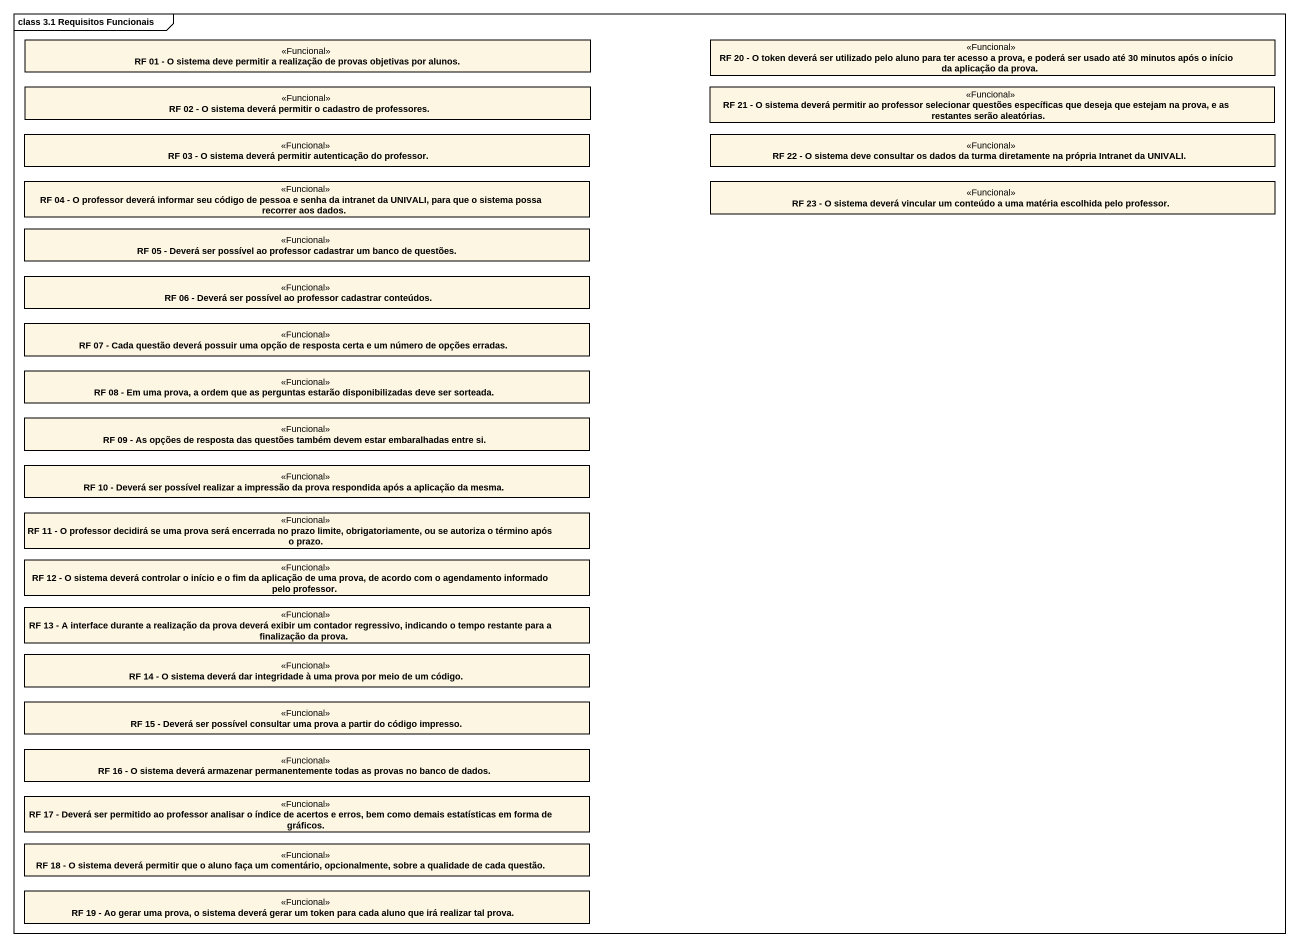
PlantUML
@startuml
mainframe class 3.1 Requisitos Funcionais
hide circle
hide empty members
class "RF 01 - O sistema deve permitir a realização de provas objetivas por alunos." as RF_01_O_sistema_deve <<Funcional>>
class "RF 20 - O token deverá ser utilizado pelo aluno para ter acesso a prova, e poderá ser usado até 30 minutos após o início da aplicação da prova." as RF_20_O_token_deverá_ser <<Funcional>>
class "RF 02 - O sistema deverá permitir o cadastro de professores." as RF_02_O_sistema_deverá <<Funcional>>
class "RF 21 - O sistema deverá permitir ao professor selecionar questões específicas que deseja que estejam na prova, e as restantes serão aleatórias." as RF_21_O_sistema_deverá <<Funcional>>
class "RF 03 - O sistema deverá permitir autenticação do professor." as RF_03_O_sistema_deverá <<Funcional>>
class "RF 22 - O sistema deve consultar os dados da turma diretamente na própria Intranet da UNIVALI." as RF_22_O_sistema_deve <<Funcional>>
class "RF 04 - O professor deverá informar seu código de pessoa e senha da intranet da UNIVALI, para que o sistema possa recorrer aos dados." as RF_04_O_professor_deverá <<Funcional>>
class "RF 23 - O sistema deverá vincular um conteúdo a uma matéria escolhida pelo professor." as RF_23_O_sistema_deverá <<Funcional>>
class "RF 05 - Deverá ser possível ao professor cadastrar um banco de questões." as RF_05_Deverá_ser_possível <<Funcional>>
class "RF 06 - Deverá ser possível ao professor cadastrar conteúdos." as RF_06_Deverá_ser_possível <<Funcional>>
class "RF 07 - Cada questão deverá possuir uma opção de resposta certa e um número de opções erradas." as RF_07_Cada_questão_deverá <<Funcional>>
class "RF 08 - Em uma prova, a ordem que as perguntas estarão disponibilizadas deve ser sorteada." as RF_08_Em_uma_prova_a_ordem <<Funcional>>
class "RF 09 - As opções de resposta das questões também devem estar embaralhadas entre si." as RF_09_As_opções_de_resposta <<Funcional>>
class "RF 10 - Deverá ser possível realizar a impressão da prova respondida após a aplicação da mesma." as RF_10_Deverá_ser_possível <<Funcional>>
class "RF 11 - O professor decidirá se uma prova será encerrada no prazo limite, obrigatoriamente, ou se autoriza o término após o prazo." as RF_11_O_professor_decidirá <<Funcional>>
class "RF 12 - O sistema deverá controlar o início e o fim da aplicação de uma prova, de acordo com o agendamento informado pelo professor." as RF_12_O_sistema_deverá <<Funcional>>
class "RF 13 - A interface durante a realização da prova deverá exibir um contador regressivo, indicando o tempo restante para a finalização da prova." as RF_13_A_interface_durante_a <<Funcional>>
class "RF 14 - O sistema deverá dar integridade à uma prova por meio de um código." as RF_14_O_sistema_deverá_dar <<Funcional>>
class "RF 15 - Deverá ser possível consultar uma prova a partir do código impresso." as RF_15_Deverá_ser_possível <<Funcional>>
class "RF 16 - O sistema deverá armazenar permanentemente todas as provas no banco de dados." as RF_16_O_sistema_deverá <<Funcional>>
class "RF 17 - Deverá ser permitido ao professor analisar o índice de acertos e erros, bem como demais estatísticas em forma de gráficos." as RF_17_Deverá_ser_permitido <<Funcional>>
class "RF 18 - O sistema deverá permitir que o aluno faça um comentário, opcionalmente, sobre a qualidade de cada questão." as RF_18_O_sistema_deverá <<Funcional>>
class "RF 19 - Ao gerar uma prova, o sistema deverá gerar um token para cada aluno que irá realizar tal prova." as RF_19_Ao_gerar_uma_prova_o <<Funcional>>
@enduml
